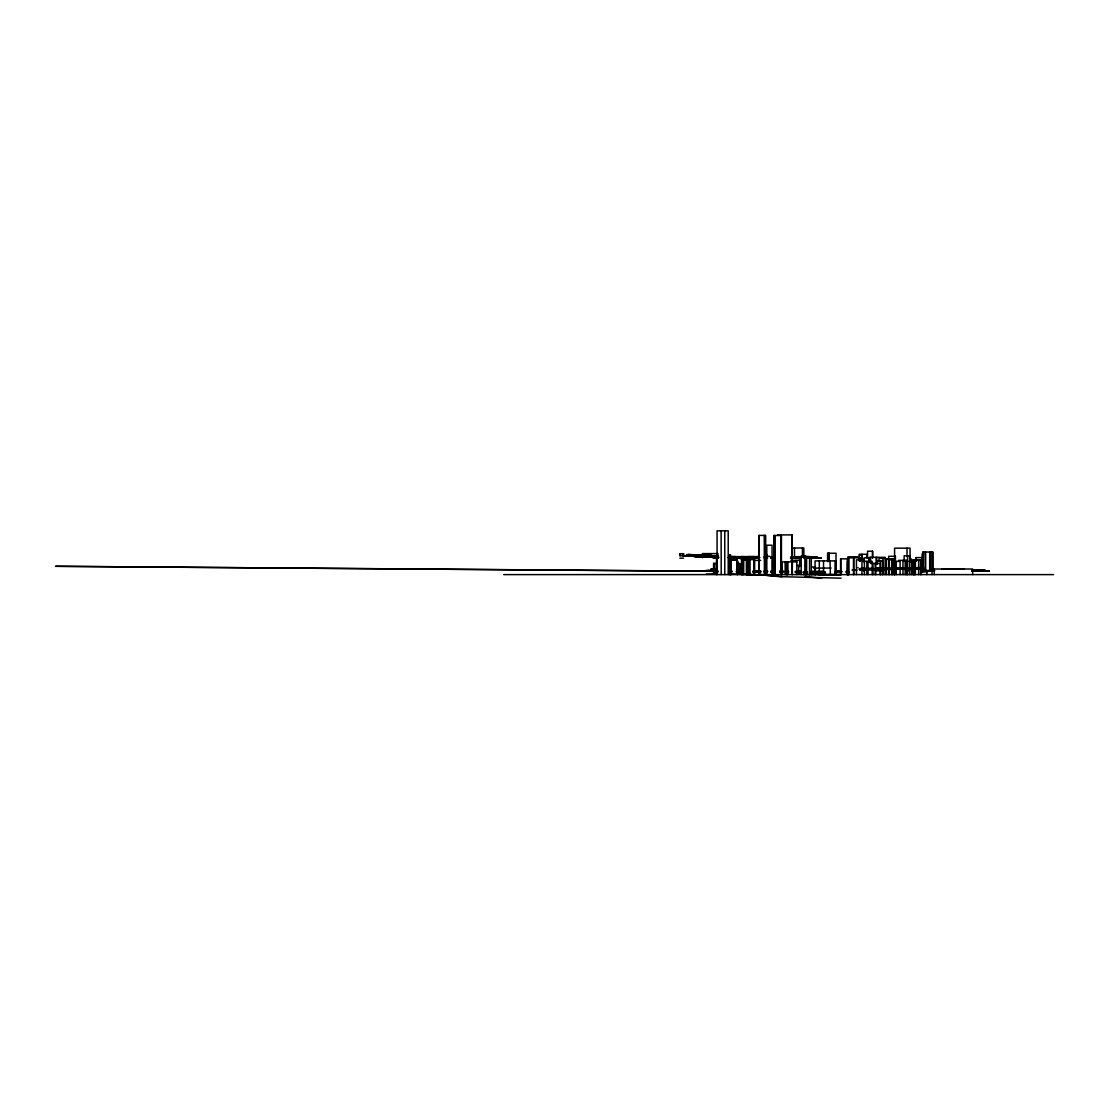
<?xml version="1.0" encoding="UTF-8"?>
<svg xmlns="http://www.w3.org/2000/svg" width="1109" height="1109" viewBox="0 0 1109 1109"><rect width="100%" height="100%" fill="white"/><g stroke="black" fill="none" stroke-linecap="round" stroke-linejoin="round"><path stroke-width="1.5" d="M921.316 567.586L875.985 568.265M804.718 573.589L806.174 572.882L804.607 572.951M804.108 573.88L803.332 574.573L822.171 574.393M733.936 557.425L730.249 557.661L734.089 557.91M690.186 555.262L701.498 556.316L705.449 555.664M703.286 556.607L702.856 556.649A22.374 0.943 -1.2 0 0 702.524 556.455A23.594 2.398 13.3 0 1 701.997 556.413L699.945 556.579A59.595 23.178 -86.2 0 1 699.432 556.704L689.354 555.664L708.069 556.579A56.85 37.761 -85.9 0 1 711.978 556.815L716.469 557.661L712.006 556.649M695.218 555.706L705.906 555.72A32.397 11.159 24.3 0 0 705.13 555.803L703.536 556.053M707.306 555.415L705.74 555.47A6.709 1.151 9 0 0 703.993 555.526L694.747 556.261L695.565 556.274M702.399 556.136L700.07 556.552L702.191 555.914A48.436 14.528 -81.2 0 1 702.538 555.859L714.515 557.245L713.669 557.092A14.362 2.662 0.2 0 1 712.491 556.884L701.623 556.552L716.497 556.773A17.065 4.367 -5 0 0 718.05 556.912M689.354 555.692L702.856 556.649L702.094 556.593M804.649 556.302L810.54 556.635M700.68 556.427L699.488 556.33M701.609 556.122L704.298 555.775M688.024 555.651L698.046 556.732A56.42 22.055 -89.1 0 0 699.266 556.746L702.26 556.649L702.385 553.599L717.925 553.599L717.925 556.649L684.156 555.775L700.611 556.066A18.257 3.965 23.8 0 0 701.359 555.983L702.468 555.817A50.307 49.517 -41.5 0 1 706.281 556.247L718.119 557.633L706.516 555.942A5.268 0.776 0.2 0 0 706.031 555.928L704.908 555.872L706.447 556.08A8.789 1.525 11 0 1 707.805 555.983L713.544 557.12M753.413 558.021L730.249 557.661L733.825 557.896M730.138 557.813L731.219 557.799M698.628 555.304A51.984 9.343 23.2 0 0 699.696 555.415L702.884 554.583L718.077 556.524L705.074 554.611L700.722 555.082A42.017 9.371 -39.4 0 1 699.973 555.179L691.004 554.569M734.297 557.896L730.29 557.73L731.094 557.605M701.096 555.775L705.74 555.47M733.146 556.801L730.484 556.649M703.134 555.983L704.95 555.942L703.896 556.039M736.875 571.301L738.095 571.232M700.625 555.872L708.263 555.276M731.399 556.732L730.29 556.732L742.836 556.76M698.864 556.108L700.153 555.969M701.442 556.094L699.696 556.219A26.574 5.046 24.1 0 1 698.975 556.108M804.579 557.633L815.767 557.522M732.342 557.439L730.249 557.494L738.303 557.661M703.48 556.441L713.42 557.189M802.874 556.69L809.113 556.981M695.288 555.054L704.908 554.944M703.397 556.066L699.557 556.579M837.184 572.05L836.38 572.092L839.998 571.897M920.872 568.265L915.979 568.557M704.076 556.441L705.976 556.261M703.245 556.538L703.064 553.599M805.619 572.494C802.819 572.771 810.069 572.424 804.219 572.258L806.811 572.66M801.114 557.896L795.735 558.174M699.432 556.663L699.1 556.69A57.308 22.402 -88.9 0 1 698.226 556.718L698.046 556.732M704.742 555.956L705.587 555.664M930.077 571.19L920.983 571.482L934.346 571.052L920.775 571.482M919.638 568.945L859.35 569.527L861.36 569.499M737.707 571.052L742.309 571.232L737.97 571.676M915.687 568.584L903.987 568.667M918.363 569.083L925.322 568.681L920.442 568.681M915.868 569.25L904.902 569.333M919.195 569.042C924.823 568.584 912.236 569.222 918.113 569.028M737.554 571.523L739.218 571.537L738.053 571.232M932.475 571.121L934.208 570.996M717.163 556.427L694.622 555.29M804.69 558.243L813.16 558.201M791.604 556.718L803.623 556.593L799.284 556.815M739.44 571.717L737.873 571.676L742.434 571.759L736.778 571.773M704.728 556.163L707.944 556.136M791.091 557.675L796.914 557.675M798.979 557.993L801.46 557.841M820.341 574.476L826.177 574.614M704.562 556.177L702.524 556.302A21.113 1.982 12.8 0 1 701.72 556.358M736.903 571.024L739.98 571.163M705.574 556.371L704.187 556.496L704.991 556.676M804.455 557.702L809.542 557.716M934.291 571.093L927.831 571.287M740.119 571.177L742.476 571.232M804.413 558.063L814.81 558.09M717.135 569.444L711.16 569.749M932.406 570.594L922.411 570.802A47.396 1.026 -1.2 0 0 920.622 570.775M759.041 557.522L744.375 557.924M701.165 556.718L699.973 556.704A56.795 22.097 -86.1 0 1 699.252 556.773L698.032 556.607M702.149 555.956L701.345 555.969M704.27 556.704L702.26 556.649A27.004 3.41 -20 0 1 701.318 556.649M798.743 557.993L791.216 558.201L800.837 558.381M759.346 556.732L757.877 556.787M802.431 557.286L815.281 557.328M841.121 571.939L835.424 572.147L839.652 571.939M798.369 557.952L795.915 558.215M805.494 573.242C803.637 573.159 808.863 573.27 804.51 573.09M759.18 557.217L749.781 557.314M836.99 571.967L840.067 572.064M835.645 571.967L838.252 572.092M705.172 556.552L712.297 556.787M705.712 556.649L706.987 556.593M753.191 557.619L759.166 557.619M791.798 557.037L807.574 557.009M797.537 557.661L798.577 557.619M712.56 569.222L717.301 569.056M711.396 569.804L715.319 569.652M835.687 571.606L839.43 571.579M802.611 557.092L799.395 557.217M799.395 557.772L798.147 557.827L801.28 557.702L791.022 558.118L800.975 557.827M716.081 569.943L717.038 569.915L711.354 570.165M711.285 570.414L714.501 570.276M714.057 570.317L716.885 570.248L711.008 570.4L712.463 570.386M807.906 558.174L809.903 558.146L804.205 557.259M711.326 568.917L717.052 568.751M711.437 569.236L712.435 569.194M716.594 570.081L712.837 570.054M715.499 570.248L717.163 570.068M713.544 570.192L708.055 570.511M837.891 572.092L839.236 572.147L837.655 572.23A5.157 0.79 -2.5 0 1 838.168 572.119L840.178 571.939L838.238 571.981M700.722 556.732L701.692 556.732M759.055 556.649L746.468 556.843M796.65 557.855L800.421 557.744M807.102 557.91L810.069 557.882M715.984 570.109L711.604 570.386M714.972 570.276L716.483 570.206M739.01 571.745L742.725 571.523L737.18 571.482M717.232 573.769L706.128 574.157M804.496 572.133L805.661 572.092M916.727 569.069L899.843 569.18L902.102 569.236M836.311 571.87L839.097 571.842M797.87 557.425L791.285 557.55M799.88 557.577L800.837 557.55M807.851 557.952L817.181 557.785M711.049 569.277L716.636 569.083M713.766 569.749L710.883 569.846M709.344 570.483L705.574 570.594M931.934 571.135L934.263 570.83L927.471 571.287M756.643 557.785A21.501 1.164 -0.5 0 0 759.208 557.785L755.243 557.855M803.706 556.718L813.867 556.926M797.912 557.647L801.363 557.688M791.188 557.952L797.634 557.938M791.784 557.758L801.058 557.73M711.202 569.194L716.137 569.056M708.318 570.525L706.128 570.594M821.02 574.365L811.358 573.575L823.446 574.614M705.823 555.9L707.292 555.859M798.799 556.87L791.396 557.009M798.203 557.439L801.419 557.342M801.183 557.328L792.353 557.577A15.401 1.691 1.9 0 1 791.452 557.633M710.924 569.666L716.788 569.582M713.406 570.331L717.19 570.22M920.941 571.398L928.358 571.287M926.694 571.149L934.374 570.553L932.114 570.373M759.305 557.425L746.149 557.827M759.111 557.869L757.502 557.882M793.254 558.229L795.513 558.187M711.243 569.957L712.796 569.915M717.01 569.804L711.119 570.095M717.426 570.262L711.077 570.428M742.545 570.885L739.093 571.038M925.696 571.177L920.941 571.398M794.64 557.938L800.268 558.395M800.213 557.952L800.948 557.938M797.357 558.34A18.867 0.776 3.8 0 1 795.292 558.34L796.082 558.215M715.153 569.707L716.511 569.679M791.355 557.189L793.697 557.203M803.762 558.035A18.922 0.721 1.8 0 1 805.37 557.938L807.726 558.035M886.216 569.347L888.961 569.43M889.071 569.43L900.175 569.18M926.348 571.163L922.328 571.482M930.631 571.066L932.336 571.107M931.643 571.149L925.558 571.398L925.53 552.019M932.184 570.996L929.023 571.149M806.451 557.425L811.497 557.647M801.308 558.215L790.467 558.257M888.725 569.444L894.852 569.25M933.14 571.246L921.537 571.357M925.724 571.26L929.148 571.204M928.885 571.301L931.615 571.038M706.197 556.358L708.97 556.496M749.684 557.522L759.124 557.397M758.639 557.633L759.027 557.591M791.951 558.257L791.258 558.201M796.207 557.841L791.701 557.882M808.627 558.146L804.76 557.966L805.536 558.035M738.788 571.44L737.776 571.523M839.61 572.244L840.982 572.092L839.735 572.147M928.871 571.107L920.692 571.149M732.994 557.882L735.225 557.785L730.249 557.286L735.586 557.134M795.624 558.229L791.41 558.201L794.224 558.215M799.963 558.118L800.961 558.104M757.599 557.855L748.866 557.744L749.92 557.855M751.694 557.702L754.009 557.785M750.433 557.841L755.451 557.869L753.136 557.591M801.516 557.342L792.907 557.855M809.057 557.605L816.238 557.688M715.957 569.638L717.052 569.624M837.822 571.412L840.65 571.357L839.582 571.828M932.503 571.024L933.515 570.955M808.711 557.605L804.746 557.494L812.44 557.425M823.932 571.967L813.368 572.092M922.633 570.761L923.936 570.733M931.089 570.594L933.681 570.553M925.017 571.343L921.745 570.775M751.167 556.718L758.93 556.746L742.295 556.815L751.486 556.843M748.131 557.55L748.908 557.536M756.088 557.577L757.059 557.564M744.846 557.924L754.924 557.855L744.555 557.855L752.054 557.785M752.013 557.993L744.749 558.007M759.166 557.924L756.518 557.91M742.157 571.218L736.833 571.19L742.406 571.246M862.206 569.513L866.032 569.458M740.743 571.897L741.741 571.897M837.669 571.579L839.374 571.565M926.999 570.456L920.803 570.788M747.369 557.564L759.887 557.536M744.721 557.342L752.138 557.439M731.801 557.799L732.841 557.785M764.753 558.049L766.832 558.09L764.489 558.146M804.884 557.772L805.633 557.758M862.705 569.485L861.125 569.527M900.369 569.18L895.268 569.236M841.093 571.884L840.248 571.897L841.786 571.814M924.615 570.941L925.821 570.927M928.76 570.636L924.934 570.678A64.253 1.164 -0.7 0 0 922.563 570.594M921.246 571.343L934.818 570.844M731.302 556.87L739.786 556.732L734.837 556.732M745.719 556.801L746.648 556.787M748.062 557.494L745.068 557.577M752.554 557.425L746.024 557.633L749.559 557.661M807.948 556.995L817.666 557.037M730.332 557.938L731.164 557.661A34.836 3.327 -8.8 0 1 731.995 557.688M749.116 557.869L750.89 557.855M754.785 557.647L757.558 557.633M758.708 557.411L757.211 557.619L759.235 557.536M798.73 557.203L794.432 557.203M791.133 557.48L791.923 557.564M797.038 557.675L793.434 557.841M820.688 558.187L805.286 558.201L821.436 558.187M863.038 569.485L865.866 569.458M885.911 569.499L883.637 569.499M754.231 571.426L757.017 571.579L755.146 571.579M823.252 571.509L813.313 571.787M813.867 572.438L824.833 572.355M924.393 570.733L932.101 570.567A40.354 0.693 -0.8 0 1 934.416 570.567M840.192 572.133L841.565 572.202M921.565 571.135L929.231 571.038M930.007 570.872L933.376 570.858M923.769 571.329L926.029 571.301M688.01 555.692L684.156 555.706L701.013 556.621M753.773 557.411L752.956 557.425L756.976 557.286M764.766 557.397L766.804 557.647M746.024 557.785L751.361 557.813M801.35 558.271L791.396 558.215M807.421 558.007L808.697 557.993M846.403 571.537L848.87 571.523M814.158 572.341L824.32 572.327M920.609 571.26L924.199 571.218M820.008 572.41L811.677 572.466M821.02 572.355L822.116 572.341M796.761 573.09L801.294 573.048L796.525 573.076M730.249 556.704L730.581 556.704A19.948 2.717 11.6 0 0 731.164 556.829M734.477 556.732L730.36 556.76M748.104 556.718L743.889 556.76M755.659 557.078L734.92 557.231M791.036 557.023L816.709 557.051M733.811 557.564L738.22 557.744L735.586 557.772M748.09 557.286L754.993 557.273M745.317 557.799L746.828 557.508A73.804 10.813 2.7 0 1 745.303 557.508M754.189 557.688L759.041 557.772A17.661 2.412 -0.9 0 1 756.366 557.827A39.827 11.298 -4.9 0 1 757.184 557.744M748.007 557.924L744.569 557.938M860.57 568.349L872.991 568.252M898.969 569.222L904.445 569.305L902.851 569.236M930.839 570.65L929.702 570.65M823.03 572.341L811.123 572.466L815.517 572.896M846.472 572.022L849.425 572.161M933.917 571.19L933.071 571.163M799.312 573.09L797.038 573.09L798.535 573.103M751.264 556.718L738.788 556.857M740.618 557.383L742.24 557.37M732.092 557.744L759.235 558.118L756.005 558.063L757.669 558.063M746.01 557.508L744.541 557.383L748.201 557.397M749.864 557.591L751.791 557.577M745.789 557.952L754.467 557.827M896.904 569.222L866.198 569.458L875.098 569.374M810.624 571.814L823.516 571.717M816.016 571.773L821.409 571.745M836.921 571.398L837.711 571.398M846.805 571.787L848.939 571.828M812.218 571.814L824.86 571.731L822.753 571.731M849.134 572.161L846.264 572.175L848.732 572.133M846.125 572.092L849.328 572.078M840.594 572.133L835.673 572.258M801.447 572.882L796.512 572.937M688.689 555.692L684.544 555.678L695.107 556.496M758.958 557.3L755.825 557.411M741.713 557.813L742.448 557.813M751.223 557.702L755.423 557.411M818.996 558.16L811.192 558.16M875.916 569.374L884.358 569.347M897.112 569.222L898.761 569.222M741.006 571.551L742.462 571.551M846.43 571.329L848.565 571.315M804.566 571.87L807.116 571.856M839.444 571.967L840.636 571.565M734.186 556.801L735.433 556.801M730.055 557.245L732.536 557.231M734.297 557.675L735.225 557.564M733.437 557.785L732.106 557.896M754.051 558.035L750.821 558.021M808.808 558.021L809.875 558.16M819.177 558.187L818.428 558.174L821.187 558.174M860.127 568.903L873.254 568.82M920.872 568.778L921.967 568.681M885.8 569.347L884.774 569.347M729.209 570.844L731.649 570.83M729.68 571.676L731.885 571.676M739.869 571.717L736.972 571.703L739.162 571.759M739.44 571.759L742.476 571.703M730.401 571.676L731.58 571.676L730.013 571.717M816.238 572.022L818.775 572.008M820.383 572.244L825.041 572.23M847.096 571.842L848.482 571.828M810.596 572.202L823.46 572.161M819.62 572.299L824.001 572.272M840.927 574.614L833.76 574.628M774.526 557.023L771.268 557.009M742.087 557.938L730.665 557.91L731.607 557.896M733.576 557.91L734.768 557.896M809.376 558.021L810.54 558.16M773.902 558.201L774.747 558.187M932.031 571.218L932.808 571.232L932.78 552.019L922.633 552.019L922.494 571.343M976.89 570.858L989.256 570.872L971.997 570.858M810.776 571.606L813.895 571.606M798.896 571.842L800.934 571.828L795.846 571.828M812.745 571.981L815.545 571.967M813.715 572.022L824.195 571.953M804.164 572.216L807.38 572.216M813.923 572.258L822.67 572.216M837.406 572.258L838.154 572.23M803.997 572.535L807.186 572.521M796.927 573.09L801.128 573.159M824.264 574.601L823.557 574.614L823.53 560.877M841.052 574.614L836.241 574.628M777.589 534.898L792.089 534.898L792.076 574.614M773.777 535.508L781.429 535.508L781.429 574.614M791.895 547.998L803.831 547.998L803.831 556.482M923.645 554.056L922.286 554.056L922.286 571.343M859.323 555.29L861.679 555.29L861.679 560.114M730.374 556.413L742.947 556.801M895.226 556.302L888.642 556.302L888.642 559.629M732.037 556.732L734.976 556.663M853.459 556.815L847.914 556.815L847.969 574.614M853.888 556.815L858.033 556.815M733.978 557.134L731.385 557.12M757.752 557.106L756.782 557.092M767.331 557.328L764.628 557.328L766.582 557.3M885.259 557.328L869.387 557.328L869.387 562.513M734.782 557.55L735.821 557.48M707.182 556.371L718.188 557.661L715.804 557.577A49.156 43.681 89.8 0 1 714.875 557.508A58.791 45.982 -89.4 0 1 713.891 557.383L713.586 557.342M758.293 557.411L757.475 557.411M922.009 557.605L921.967 571.343L922.023 557.605L916.062 557.605L916.062 561.043M729.93 557.924L742.822 557.924L735.946 557.744M853.791 557.827L860.099 557.827L860.099 561.182M679.845 558.174L683.546 558.174M764.323 558.174L767.705 558.174M774.442 558.187L771.185 558.187L774.442 558.174L772.973 558.187M730.221 558.284L736.958 558.284L737.152 574.614M745.456 558.853L753.482 558.853M860.931 558.853L864.161 558.853M885.287 558.853L894.741 558.853M741.547 559.615L747.286 559.615M888.323 559.865L891.664 559.865L891.664 574.614M911.57 559.865L921.26 559.865L921.26 574.614M790.869 560.364L799.922 560.364M760.691 560.378L754.065 560.378L754.065 574.614M898.429 560.378L907.287 560.378L907.287 574.614M835.826 560.877L815.06 560.877L815.06 574.614M847.415 560.877L847.234 574.614M862.899 561.39L872.215 561.39L872.215 574.614M893.812 561.39L900.092 561.39L900.092 574.614M908.507 561.39L914.107 561.39L914.107 574.614M796.886 561.903L787.515 561.903L787.515 574.614M716.802 563.427L713.586 563.427L713.586 573.603L716.802 573.603M870.565 563.427L880.13 563.427L880.13 574.614M741.228 564.148L739.869 564.148L740.313 571.897M772.585 564.606L775.191 564.606M797.385 565.479L801.003 565.479M811.927 566.99L815.365 566.99L815.337 574.614M931.837 569.014L972.676 569.014L972.676 574.614M972.066 569.998L985.166 570.178L975.948 569.998M972.149 570.165L978.512 570.192M737.915 570.095L740.244 570.123M971.789 570.192L974.146 570.192M974.728 570.47L979.081 570.47M972.163 570.47L977.376 570.664M981.964 570.719L985.166 570.608L974.464 570.594M971.858 570.511L976.516 570.858M972.108 570.775L975.934 570.872L974.354 570.858M988.507 570.872L989.256 570.872M971.692 570.872L973.106 570.872M760.039 571.717L754.051 571.703M774.567 571.731L771.185 571.731L774.345 571.731M804.372 571.981L807.158 571.981M796.9 571.884L801.322 572.022M772.585 572.23L775.191 572.23M796.248 572.424L801.294 572.23M810.568 572.036L824.541 572.216M811.816 572.272L810.748 572.272L816.349 572.202A122.129 2.565 -0.1 0 1 822.254 572.175M736.889 573.603L761.065 575.127M831.098 574.614L834.869 574.614M503.694 574.614L1053.55 574.614M760.206 575.127L765.39 575.127M841.052 578.177L779.585 576.652L763.782 575.127M730.249 557.12L730.997 557.12M737.36 557.494L735.406 557.55M734.089 557.3L735.017 557.3M742.753 557.577L739.551 557.661A17.162 1.317 -1.5 0 1 735.932 557.564A21.57 1.026 2.7 0 1 738.497 557.702L742.212 557.619M793.711 557.453L792.561 557.453M733.104 557.744L732.827 557.675M742.559 557.661L740.424 557.564M731.094 557.91L731.843 557.896M736.875 557.785L742.42 557.924M748.395 557.924L745.622 558.007M794.626 557.841L792.893 557.938M797.745 558.215L796.373 558.215M810.568 558.021L813.382 558.09M819.62 558.16L821.062 558.187M922.272 568.681L925.322 568.681L904.098 569.291M973.092 570.165L974.021 570.165M981.867 570.511L985.166 570.511M985.152 570.858L973.425 570.83M977.944 570.858L978.984 570.858M982.546 570.872L984.03 570.872M984.418 570.872L985.832 570.872M737.956 571.523L741.311 571.509M838.806 571.537L839.582 571.565M840.4 571.579L841.135 571.579L837.822 571.579M730.166 571.482L731.566 571.495M767.151 571.717L764.919 571.717M836.602 571.967L835.756 571.967M796.525 571.842L801.571 571.981M837.364 572.05L836.089 572.23L838.945 572.105M796.955 572.812L801.225 572.896M801.363 573.09L798.619 573.034L798.66 565.479M833.025 574.628L829.629 574.614M829.879 574.642L825.664 574.614M758.695 556.538L751.971 556.843M752.11 556.482L754.286 556.496M736.224 556.732L738.095 556.746M793.67 557.065L812.079 556.87M735.503 557.3L736.681 557.231M737.443 557.564L738.164 557.564M739.273 557.785L740.687 557.799M757.821 557.633L758.667 557.855M818.608 558.063L804.704 557.647M736.972 557.688L742.018 557.924M812.966 558.021L815.78 558.174M737.36 557.91L731.801 557.577L734.962 557.675M738.012 557.91L738.816 557.924M873.781 569.471L859.35 569.527L860.792 569.527M876.068 569.485L882.722 569.499M754.051 570.941L759.942 570.955M736.639 571.149L742.961 571.177M755.853 571.218L760.719 571.232M763.962 571.246L767.206 571.246M772.072 571.26L775.33 571.274M796.456 571.343L801.336 571.357M811.081 571.398L824.042 571.44M835.382 571.468L841.856 571.495M740.077 571.551C746.773 571.745 726.908 571.648 742.739 571.662L736.293 571.689M756.352 571.592L757.1 571.592M729.805 571.689L731.677 571.703M760.15 571.606L753.261 571.579L759.998 571.759M742.101 571.773L740.632 571.731M795.735 572.202L801.946 572.216M804.275 572.022L807.421 572.036M795.999 572.521L800.795 572.535M738.982 557.494L742.268 557.508M741.519 557.494L735.004 557.744A22.402 1.248 2 0 1 736.626 557.882M754.259 557.799L756.532 557.813M767.206 557.799L764.531 557.661L766.984 557.577M797.191 557.952L797.912 557.952M771.129 558.187L771.864 558.187M812.606 558.201L810.97 558.187M729.833 571.44L731.205 571.454M738.525 571.509L741.547 571.523M753.94 571.592L760.469 571.398M763.99 571.648L767.331 571.662M774.04 571.703L770.686 571.676L775.246 571.717M804.233 571.87L807.588 571.884M810.942 571.911L817.652 571.939M736.57 571.689L742.392 571.689M753.427 571.787L758.39 571.814M764.808 571.814L766.18 571.828M774.928 571.911L771.185 571.828L774.415 571.939M779.89 571.939L783.19 571.953M798.078 572.036L801.391 572.05M811.331 572.105L817.943 572.147M738.109 571.703L739.01 571.703M752.872 571.689L759.415 571.717M804.774 572.23L805.716 572.244M796.401 572.272L800.726 572.286M796.276 573.006L797.523 573.006M774.734 556.663L773.042 556.649M712.006 556.69L706.197 556.649L707.722 556.579A60.038 39.882 -85.8 0 1 711.992 556.829L713.891 557.383M738.511 557.245L735.988 557.3L742.268 557.273M792.311 557.494L791.299 557.453L792.394 557.453M771.504 557.966L774.29 557.924L771.254 557.494M764.295 571.19L767.497 571.218M770.686 571.246L773.888 571.26M729.057 571.149L731.718 571.163M753.316 571.301L760.871 571.357M764.281 571.371L767.705 571.398M771.115 571.426L774.789 571.454M779.752 571.482L783.065 571.509M796.29 571.592L801.252 571.62M770.686 571.842L774.567 571.759L773.666 571.703M788.125 571.8L785.463 571.787L788.568 571.911M739.911 571.759L739.121 571.537M759.069 571.884L753.399 571.579L760.206 571.773M764.253 571.8L766.86 571.814M771.601 571.731L772.349 571.731M771.975 571.856L775.343 571.87M785.422 571.939L788.776 571.967M796.428 571.981L801.128 572.008M728.793 571.648L730.734 571.662M737.901 571.842L742.739 571.87M753.968 571.939L760.358 571.981L754.106 571.953M771.517 572.036L774.706 572.064M779.502 572.092L782.704 572.105M811.566 572.272L814.782 572.299M794.876 557.661L791.327 557.758L793.559 558.174M739.509 557.494L740.507 557.494M764.517 557.799L767.012 557.827L764.669 557.661M793.753 557.841L793.85 557.841A48.948 1.372 2.7 0 0 793.129 557.758M813.978 557.993L818.137 558.035M736.764 557.896L739.592 557.952M798.84 558.381L799.894 558.395M731.455 571.149L729.375 571.135L731.108 571.19M737.152 570.996L741.949 571.038M753.136 571.121L759.513 571.163M804.413 571.731L806.798 571.828M718.216 571.274L55.45 566.297L717.773 571.343M753.358 571.606L760.427 571.662M779.849 571.884L781.582 571.897M729.57 571.731L731.677 571.745M796.914 572.008L801.488 572.202M738.511 571.884L742.004 571.911M760.192 571.939L752.942 571.897L758.944 571.967M798.3 572.244L795.098 572.216L797.177 572.23M741.214 556.455L755.784 556.884A7.818 1.539 -3.3 0 1 757.059 556.954M737.942 557.314L742.434 557.37M733.493 557.675L733.063 557.675A32.84 2.273 -6.7 0 0 732.592 557.55A20.877 0.735 -0.3 0 0 736.029 557.702A22.166 0.984 2.3 0 1 738.58 557.716M780.126 571.745L782.455 571.911M760.289 571.953L754.827 571.897M765.196 571.703L766.333 572.008M771.171 572.064L774.803 572.105M772.876 572.022L774.983 572.022L772.127 571.828M764.545 571.981L767.456 572.008M824.777 574.601L820.189 573.908M794.599 557.203L791.327 557.078M756.893 556.801L754.078 556.746M756.213 557.869L755.894 557.869A31.537 3.757 -0.8 0 1 753.552 557.661M736.709 557.564L738.497 557.577M753.912 558.035L754.73 558.035M759.027 558.09L739.869 557.952M876.554 568.848L902.49 568.584M736.792 570.04C743.03 572.105 735.794 551.034 738.192 570.095L739.717 570.123M730.512 571.163L731.288 571.163M753.219 571.523L755.354 571.551M771.67 571.87L774.373 571.897M797.898 573.034L801.142 573.048M825.831 574.226L811.026 573.63M826.094 574.628L830.378 574.614L830.045 560.877M764.683 556.455L766.666 556.649M684.156 555.678L691.323 556.122M739.051 556.746L741.81 556.746L741.963 574.614M771.767 557.356L774.969 557.439M757.1 557.453L754.48 557.411M791.036 558.146L796.193 558.354M756.047 557.896L757.184 557.882M799.118 558.271L794.806 558.201M754.272 558.035L755.465 558.049M771.712 571.038L774.65 571.08M755.631 571.44L760.15 571.482L753.468 571.398M764.156 571.537L766.818 571.579L764.032 571.565M740.036 556.76L742.032 556.787M773.223 557.675L774.401 557.688M771.115 557.952L774.359 557.993L772.973 558.049M788.18 572.119L785.366 572.064M806.853 573.242L804.76 573.103L806.964 572.993M737.804 556.704L738.802 556.718M773.832 556.898L771.587 556.857M792.921 558.174L794.488 558.201L794.488 547.998M795.195 571.454L799.866 571.523M780.237 571.509L782.746 571.551M786.142 571.967L787.016 571.981M781.249 571.884L782.192 571.897M779.807 571.981L782.566 572.022M770.963 572.147L775.191 572.272M820.161 574.614L811.178 573.713M772.571 557.993L773.444 558.021M739.578 557.772L741.394 557.799M785.948 571.967L787.847 571.994M764.42 556.663L767.095 556.926M765.529 557.48L767.359 557.522M736.459 569.887L740.646 569.984M736.75 570.844L738.636 570.996M807.172 573.45L804.677 573.395M764.364 556.399L765.778 556.468M773.985 556.898L774.983 556.912L774.234 556.898M855.33 570.137L852.003 570.054L856.994 570.165M804.69 571.967L806.839 572.175M810.984 557.952L809.182 557.91A20.877 1.206 0.8 0 1 807.366 557.896M736.598 570.04L740.091 570.109M796.484 571.842L799.852 571.925M815.628 573.838L811.067 573.464L815.642 573.519M774.817 557.273L771.559 557.189M774.623 556.857L771.199 556.829M774.817 557.633L771.906 557.55M774.844 557.827L772.03 557.744L775.011 557.924M771.698 556.773L773.181 556.815M736.931 569.749L738.525 569.79M771.781 557.702L773.694 557.758M815.559 573.325L811.15 573.09M812.911 557.758L809.82 557.91M765.557 556.69L766.721 556.732M773.389 557.425L774.997 557.48M774.276 557.799L770.603 557.702M804.926 571.981L806.714 572.078M814.339 558.049L810.402 557.938M774.29 557.91L771.115 557.799M809.598 557.536L804.593 557.314M764.711 557.162L766.998 557.134M737.083 569.596L740.424 570.234M806.631 573.228L805.12 573.187M810.915 557.633L809.237 557.564M718.313 557.009L716.858 556.94A47.035 35.807 -42.1 0 1 715.457 556.773M738.442 569.153L740.091 569.208M767.068 556.704L765.709 556.649M738.164 568.917L739.994 568.986M737.624 569.153L740.341 569.25M806.687 573.02L804.732 572.923L806.118 572.951M764.988 556.926L766.652 556.981M766.277 557.813L765.099 557.675M766.458 557.813L765.515 557.702M718.438 556.468L715.97 556.413M737.624 571.856L736.931 571.814M807.047 557.494L808.004 557.55M771.559 557.73L774.817 557.869L771.365 557.716M737.097 570.567L740.493 570.705M731.552 573.894L760.871 575.127M765.321 557.175L766.624 557.439M737.527 570.109L738.996 570.178M697.686 556.718L692.196 555.969M741.741 571.689L741.048 571.648M716.123 557.591L718.258 557.661M809.709 557.328L808.586 557.273M765.432 557.425L764.822 557.383A10.993 0.818 -0.6 0 1 765.446 557.494L766.458 557.48M717.218 557.051L715.749 556.954M811.123 572.674L815.905 573.006M807.31 558.104L806.215 558.049M717.578 557.425L715.568 557.3A19.172 5.822 -6.3 0 1 714.057 557.051L711.146 556.718M716.816 557.536L718.909 557.675M772.737 572.272L774.595 572.369L772.973 572.105M695.385 555.262L699.086 555.526M701.248 555.651L694.705 554.999M821.242 573.908L822.531 573.935M804.76 557.979L806.215 558.049M717.565 556.177L715.43 556.025M686.679 554.597L687.538 554.639A9.787 1.511 3.5 0 1 688.717 554.694M708.013 556.066L712.879 556.496M718.258 557.078L716.691 556.981A17.3 4.367 -4.7 0 1 714.695 556.801M717.107 557.48L715.804 557.591A48.436 43.043 -89.7 0 1 714.875 557.494A58.236 45.58 -88.7 0 1 713.891 557.356M772.779 571.842L773.611 571.897M764.558 557.203L765.931 557.286M705.865 555.554L712.824 556.455M717.897 557.273L714.099 557.065L717.786 557.48M820.702 574.254L817.042 573.894M819.177 574.31L811.095 573.824L816.973 574.143M775.025 572.715L772.321 571.967M716.483 556.371L717.426 556.427M687.178 555.179L688.966 555.304A12.975 2.301 3.6 0 1 690.131 555.373L699.959 556.496L694.206 555.637M811.4 573.256L813.784 573.45M708.651 555.457L709.344 555.512M813.451 572.854L811.594 572.715M811.026 573.201L815.808 573.519M693.61 555.179L696.147 555.567M687.677 555.567L689.937 555.789M773.514 571.814L772.516 571.745M811.206 573.27L815.836 573.686L813.521 573.464M688.19 554.334L689.41 554.431M693.79 555.845L699.363 556.441A18.95 2.662 16.3 0 0 700.223 556.385M696.84 556.427L698.684 556.607M708.665 555.942L715.139 556.801M688.689 554.722L689.562 554.805M689.188 555.415L692.501 555.72M774.858 572.798L772.488 572.577M689.687 554.694L694.47 555.179M811.206 572.258L815.614 572.743M693.208 555.152L690.394 554.874M707.611 556.371L708.748 556.468M717.163 557.55L712.491 556.995L713.392 557.065M695.246 556.316L697.492 556.51M813.659 572.812L815.489 573.006M805.439 572.632L806.867 572.798M708.346 555.706L710.661 555.956M697.45 556.15L695.038 555.872M819.26 574.434L817.097 574.212M764.891 575.127L782.178 576.652M693.666 555.595L698.531 556.108M694.414 555.817L693.707 555.748M691.697 554.833L695.177 555.165M693.097 555.152L693.804 555.332M698.767 555.831L695.828 555.235M690.103 555.748L692.765 555.997M693.971 556.385L695.8 556.566M712.422 556.385L697.048 555.359M694.151 556.15L695.024 556.233M773.458 572.161L774.526 572.258L772.737 572.036M805.134 576.652L821.603 578.177M692.182 555.748L693.333 555.803M690.713 555.859L692.085 556.205M713.683 556.066L706.1 554.985A4.727 0.79 8.3 0 0 704.853 554.916M715.652 557.439L716.483 557.522L714.653 557.134M692.931 555.831L693.652 555.9M695.26 556.371L694.386 556.219A9.704 0.901 3 0 1 693.388 556.122M710.37 556.538L712.935 556.815M696.355 556.371L697.561 556.566A12.13 1.844 -4.6 0 1 697.09 556.579M706.211 555.942L708.928 556.371M715.735 556.704L713.392 556.385M715.568 556.288L708.873 555.027M713.323 556.552L715.194 556.94M714.806 556.87L713.032 556.621M714.168 556.995L718.133 557.231A36.777 19.435 -15.7 0 1 717.066 557.273A9.413 1.608 -1.2 0 1 715.541 557.134M710.786 555.664L713.253 556.025M714.529 556.136L715.513 556.358M714.986 557.425L714.196 557.314M707.195 556.274L706.281 556.163A49.614 48.907 -45.1 0 0 702.538 555.956A47.41 14.389 -82 0 0 702.191 555.983M713.669 556.815L714.626 556.954M696.216 555.928L696.646 556.053M698.961 556.261L696.715 555.942M714.057 557.245L714.848 557.356M714.543 556.219L713.586 556.08M713.004 557.245L702.552 555.678L700.68 556.649L702.552 555.678L714.861 557.661M712.283 556.191L713.032 556.316M711.354 556.538L712.144 556.676M964.428 569.014L942.082 569.014M934.235 569.014L934.235 574.614M932.627 552.019L932.627 571.343M932.045 571.163L932.017 574.614M931.047 552.019L931.047 571.343M929.689 552.019L929.689 571.343M926.944 571.163L926.888 574.614M925.377 552.019L925.377 571.343M923.353 552.019L923.353 571.343M920.567 574.614L920.567 560.378L914.426 560.378L914.426 574.614L914.357 559.865M918.654 560.378L918.654 574.614M916.256 557.605L916.256 561.043M915.41 559.865L915.41 574.614M913.566 561.39L913.566 574.614M913.054 561.39L913.054 574.614M911.695 561.39L911.695 574.614M911.57 568.058L911.57 571.343M911.224 562L911.224 558.853L910.503 558.853L910.503 562M910.045 561.39L910.045 548.165L894.561 548.165L894.741 574.614M909.713 574.614L909.713 555.803L904.126 555.803L904.126 560.932M907.772 568.002L907.772 571.315M907.564 555.803L907.564 574.614M906.996 548.165L906.996 556.427M906.233 560.378L906.233 574.614M905.194 560.378L905.194 574.614M902.962 560.378L902.962 574.614M896.252 561.39L896.252 574.614M895.434 556.302L895.434 559.629M895.046 556.302L895.046 559.629M894.506 558.853L894.506 574.614M894.145 558.853L894.145 574.614M892.343 558.853L892.343 574.614M889.266 558.853L889.266 574.614M888.891 559.865L888.891 574.614M886.465 558.853L886.465 574.614M885.703 568.058L885.703 571.343M885.148 574.614L885.148 558.34L879.007 558.34L879.007 561.598M882.958 558.34L882.958 574.614M882.598 574.614L882.598 560.877L877.039 560.877L877.039 564.315M881.447 568.099L881.447 571.357M880.601 560.877L880.601 574.614M879.021 567.753L879.007 571.357M877.039 567.753L877.039 571.177M876.734 557.328L876.734 564.245M876.055 557.328L876.152 564.245M875.791 563.427L875.791 574.614M875.153 563.427L875.153 574.614M872.977 563.427L872.977 574.614M872.644 557.91L872.644 551.215L867.557 551.215L867.557 557.91M872.492 551.215L872.492 557.91M870.62 557.328L870.662 562.513M869.068 561.182L869.068 557.827L864.119 557.827L864.161 562M868.042 561.39L868.042 574.614M866.85 561.39L866.85 574.614M866.6 557.661L866.67 554.264L859.309 554.264L859.309 561.057M864.424 574.614L864.382 559.865L856.453 559.865L856.453 574.614M863.731 568.002L863.731 571.315M861.956 554.264L861.956 559.352M861.929 559.865L861.929 574.614M859.835 557.827L859.835 561.182M853.847 557.827L853.847 574.614M853.486 574.614L853.486 557.827L848.51 557.827L848.51 574.614M848.704 557.827L848.704 574.614M847.678 574.614L847.678 558.853L840.567 558.853L840.594 574.614M847.553 558.853L847.415 574.614M840.83 558.853L840.802 574.614M835.826 574.614L836.061 553.252L827.577 553.252L827.577 561.473M835.715 560.877L835.715 574.614M829.158 553.252L829.158 561.473M828.839 553.252L828.839 561.473M827.758 553.252L827.758 561.473M819.301 560.877L819.301 574.614M811.303 574.614L811.303 557.328L806.603 557.328L806.603 574.614M809.584 557.328L809.528 574.614M805.342 574.614L805.342 556.302L801.169 556.302L801.169 574.614M805.245 556.302L805.245 574.614M802.417 547.998L802.417 556.482M799.728 560.364L799.575 566.713M796.789 561.903L796.886 574.614M792.339 561.903L792.339 574.614M791.923 534.898L791.923 562.526M787.667 561.903L787.667 574.614M786.683 574.614L786.683 561.903L782.095 561.903L782.178 574.614M786.558 561.903L786.558 574.614M785.158 561.903L785.186 574.614M781.027 535.508L781.027 574.614M774.928 535.508L774.983 574.614M774.526 535.508L774.526 574.614M773.805 535.508L773.777 574.614M771.975 574.614L772.044 545.212L766.804 545.212L766.832 574.614M765.612 574.614L765.612 535.397L758.972 535.397L758.972 574.614M765.307 535.397L765.307 574.614M764.253 535.397L764.42 574.614M759.18 535.397L759.18 574.614M754.619 574.614L754.619 559.615L747.521 559.615L747.535 574.614M754.272 559.615L754.272 574.614M749.892 559.615L749.892 574.614M749.393 559.615L749.393 574.614M748.894 559.615L748.894 574.614M747.979 559.615L747.979 574.614M747.258 559.615L747.258 574.614M746.676 559.615L746.676 574.614M746.468 559.615L746.468 574.614M745.262 560.045L745.428 556.815L741.533 556.815L741.547 574.614M743.709 559.615L743.654 574.614M742.406 558.853L742.406 574.614M740.077 564.148L740.077 571.773M737.416 574.614L737.416 560.17L730.762 560.17L730.762 574.614M730.956 560.17L730.956 574.614M730.443 574.614L730.443 554.68L729.334 554.68L729.334 574.614M728.211 574.614L728.211 530.823L717.066 530.823L717.066 574.614M724.773 530.823L724.773 574.614M721.113 530.823L721.21 574.614M716.511 558.284L716.511 574.614M716.331 563.427L716.331 573.603M714.071 563.427L714.141 573.603M713.822 563.427L713.822 573.603M683.296 553.696L683.296 555.734M682.77 553.696L682.77 555.734M682.631 553.696L682.631 555.734M680.122 553.696L680.122 555.734M731.857 571.773A22.665 0.915 0.2 0 1 729.445 571.773M973.619 570.622A141.578 3.064 0 0 1 976.932 570.622M729.098 571.773A70.394 1.054 0.6 0 1 730.581 571.787M759.804 572.937A160.86 4.547 0.2 0 1 760.857 572.937M753.039 571.287A69.312 2.163 0.7 0 1 754.702 571.315M979.912 570.442A82.302 1.192 0.1 0 1 982.602 570.442M813.535 568.113A255.971 5.503 -0.2 0 1 831.14 568.058M728.987 571.676A35.266 2.038 0.5 0 1 731.094 571.689M782.94 570.581A246.046 37.72 0.6 0 1 780.098 570.539M846.68 571.468A18.396 3.077 -0.5 0 1 847.193 571.468M858.283 567.863A138.043 1.858 1.6 0 1 857.825 567.766M880.685 568.626A62.229 1.054 -1.1 0 1 882.487 568.709M907.037 569.111A27.06 0.762 7.7 0 1 905.679 568.875M757.697 556.912A21.625 2.675 -0.8 0 0 759.166 556.926A7.25 1.65 -1.6 0 0 758.556 556.995M700.514 554.874A33.478 5.739 -29.8 0 1 699.751 555.013M689.451 554.625A22.235 3.369 6.1 0 1 690.325 554.708M700.957 555.609A9.329 0.79 -3.3 0 1 700.306 555.748M700.084 556.108A26.824 2.093 -21 0 1 699.668 556.177M699.432 556.274A14.68 1.733 13.6 0 1 698.476 556.33M697.575 556.039A18.354 2.204 13.6 0 1 697.02 556.011M769.757 556.358A32.91 1.067 1.9 0 1 768.107 556.33M758.972 556.926A11.201 2.079 -0.9 0 1 758.473 556.926M703.633 554.68A28.668 2.44 -1.6 0 1 703.494 554.736M689.341 554.5A14.653 2.066 3.7 0 1 690.893 554.625M736.016 560.142A41.879 6.89 -2.6 0 1 733.229 560.003M742.24 558.908A34.24 2.26 2.3 0 1 744.042 558.936M729.639 557.383A13.516 1.095 2.8 0 1 730.997 557.3M717.925 557.882A41.116 24.772 -19.9 0 1 716.913 557.827M715.055 558.049A17.203 5.517 -6.7 0 1 712.408 557.605M698.282 556.787A23.317 0.804 -7.5 0 1 698.684 556.746M700.32 556.857A20.669 3.05 17.2 0 1 699.308 556.926M699.058 556.843A29.264 4.533 17.7 0 1 698.448 556.829M746.939 557.383A35.488 2.883 -1.4 0 1 750.017 557.397M718.563 556.829A18.922 5.226 -6.4 0 1 717.19 556.773M774.359 556.857A27.046 1.151 2.4 0 1 773.333 556.843M748.464 556.538A27.947 3.618 -2.4 0 1 751.666 556.538M736.764 556.981A27.739 2.024 3.2 0 1 739.356 557.037M766.804 556.371A53.08 2.786 2.9 0 1 764.96 556.33M746.052 558.326A71.586 17.841 -4.4 0 1 743.987 558.312M713.586 556.732A13.003 2.107 1.2 0 1 712.546 556.552M752.304 557.134A45.164 10.91 -4.5 0 1 753.704 557.148M734.907 557.467A29.901 3.979 4.6 0 1 736.418 557.467M731.441 557.342A22.845 2.232 -9.3 0 1 731.732 557.356M754.411 557.55A55.921 21.099 -6.8 0 1 756.296 557.564M716.982 557.675A14.764 3.965 -5.1 0 1 714.861 557.48M709.33 556.621A8.733 0.762 5.5 0 1 710.786 556.829M767.303 554.75A124.319 15.041 5.7 0 1 764.531 554.652M745.317 557.134A28.973 5.462 -3.2 0 1 742.406 557.12M734.505 557.633A29.014 3.923 4.5 0 1 736.251 557.633M708.512 556.649A12.268 1.858 2.6 0 1 710.412 556.87M702.357 557.106A21.348 2.523 15.1 0 1 702.371 557.675M703.397 557.023A40.09 5.864 15.2 0 1 702.801 557.092M709.608 556.247A15.069 2.412 1.8 0 1 711.091 556.441M704.589 555.359A8.013 1.858 12.7 0 1 707.057 555.041M699.89 555.872A25.729 2.481 12.8 0 1 698.531 555.761M707.223 555.831A9.898 1.747 11.5 0 1 708.596 555.9M742.864 558.52A39.536 5.309 -2.4 0 1 739.426 558.479M702.177 556.76A19.241 1.442 12.1 0 1 701.872 556.87M800.254 557.3A33.838 1.553 6.4 0 1 799.852 557.342M716.414 556.51A9.648 1.677 -0.9 0 1 715.347 556.399M708.79 555.041A25.867 8.456 22.2 0 1 710.259 555.179M707.625 555.817A27.268 12.31 31.3 0 1 708.956 555.886M706.419 555.47A23.164 2.149 -11.8 0 1 704.88 555.623M717.565 556.704A23.968 8.609 -9.1 0 1 716.871 556.635M738.705 558.312A20.738 1.802 -1.6 0 1 735.17 558.229M717.384 558.049A15.484 4.88 -6.7 0 1 715.624 557.841M705.172 556.15A14.805 1.4 -11.9 0 1 704.16 556.247M734.712 559.283A37.637 3.743 -1.8 0 1 732.273 559.199M728.045 557.564A20.78 0.762 4.8 0 1 728.668 557.661M708.956 556.205A39.799 21.986 -43.2 0 1 710.509 556.316M705.934 556.33A15.942 0.735 -5.8 0 1 704.257 556.413M702.815 556.801A22.734 1.067 11.2 0 1 701.775 556.773M817.444 558.174L815.503 558.201L817.444 558.174M718.064 571.731L716.511 571.731L718.036 571.731M683.546 553.696L679.845 553.696L679.845 555.734L683.546 555.734L683.546 553.696M773.223 559.352L773.112 574.614L773.223 559.352M788.333 571.315L785.075 571.301L788.277 571.371M835.437 574.614L835.437 560.877L835.299 574.614"/></g></svg>
